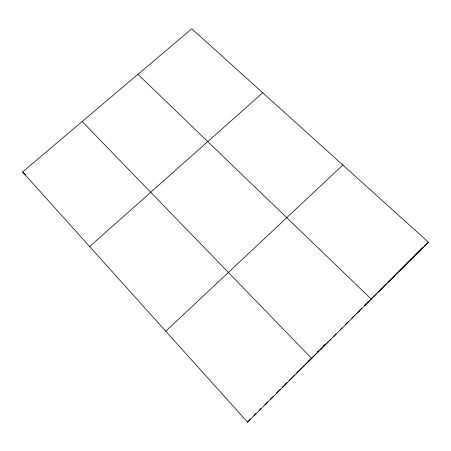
<?xml version="1.0" encoding="UTF-8"?>
<svg xmlns="http://www.w3.org/2000/svg" width="451" height="451" viewBox="0 0 451 451"><rect width="100%" height="100%" fill="white"/><g stroke="black" fill="none" stroke-linecap="round" stroke-linejoin="round"><path stroke-width="0.68" d="M260.639 409.226L260.825 408.657L259.342 410.134M247.593 422.209L428.45 242.21L191.765 28.791L22.55 171.966L247.593 422.209L248.467 420.952M317.498 351.859L318.474 350.889M323.373 346.013L324.844 344.553M406.345 263.463L407.794 262.02M248.963 420.462L250.446 418.985M253.902 415.54L255.88 413.573M264.743 404.756L267.685 401.83M270.138 399.389L273.565 396.361M276.48 393.08L280.364 389.207M282.309 387.274L287.157 382.454M289.085 380.537L294.869 374.781M296.313 373.338L328.678 341.136M329.67 340.15L330.662 339.158M335.104 334.738L336.091 333.757M340.522 329.348L341.999 327.877M345.917 323.976L348.358 321.546M351.78 318.147L354.221 315.711M358.105 311.85L361.499 308.473M364.402 305.581L368.743 301.262M371.63 298.393L376.438 293.607M381.411 288.657L377.915 292.135L382.888 287.552M382.905 287.169L386.4 283.696M420.315 249.944L387.894 282.208L394.422 276.08M414.92 255.074L423.365 247.047M424.38 246.077L428.45 242.21M409.593 260.616L417.198 253.406M398.785 271.367L405.855 264.698M165.771 331.22L342.856 165.032M364.865 305.056L371.263 299.126L137.95 74.325M356.16 313.896L359.543 310.79M345.838 324.263L347.727 322.55M333.717 336.277L335.809 334.411M89.625 246.55L262.73 92.782M320.734 349.035L323.79 346.374M308.332 361.24L311.675 358.432L82.178 121.516M297.277 372.379L299.081 370.964M285.229 384.37L286.379 383.609M22.55 171.966L25.56 174.785"/></g></svg>
